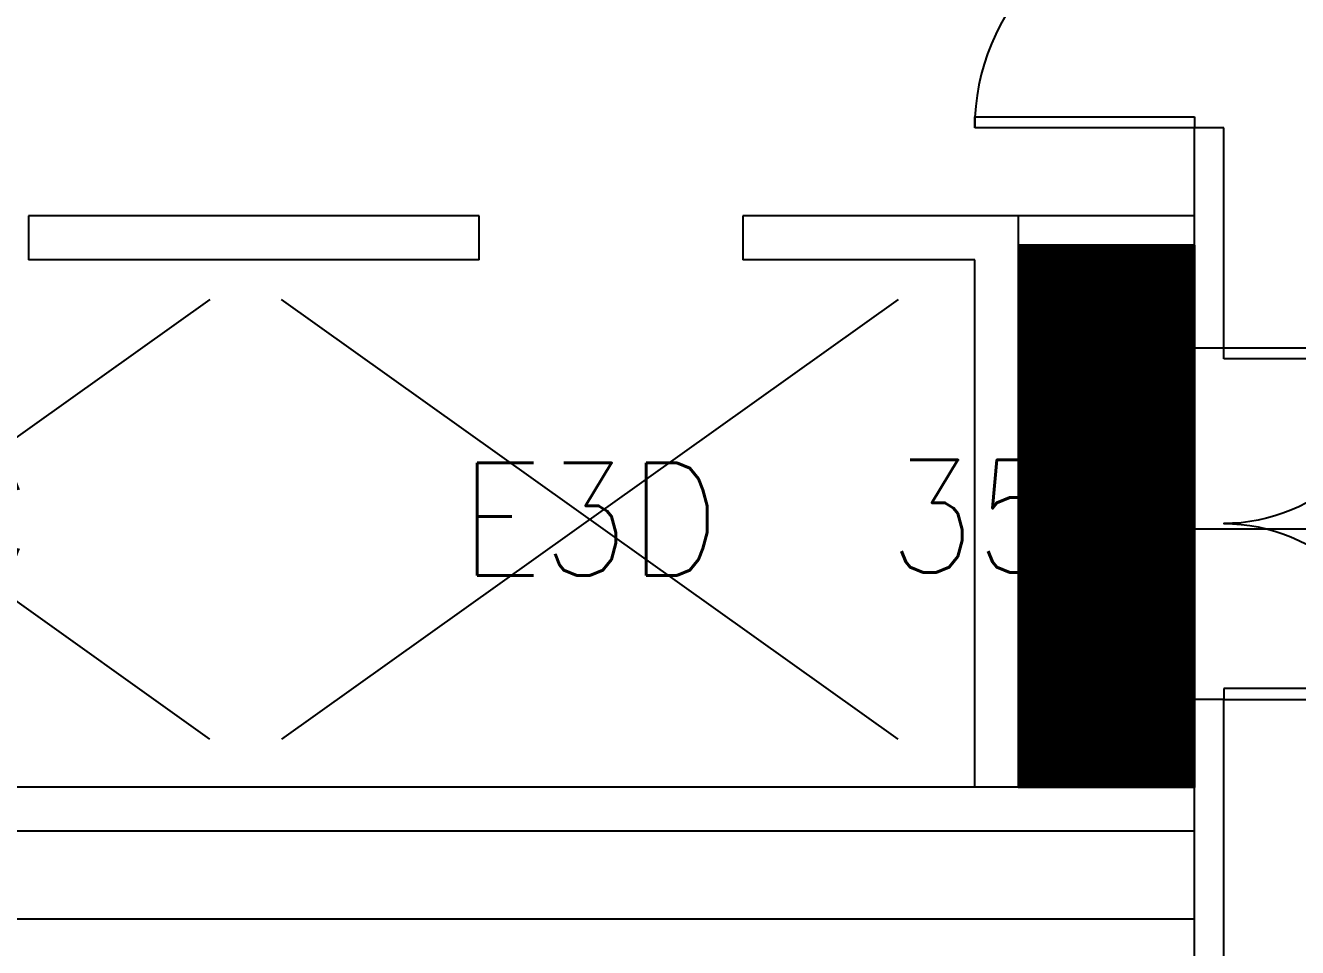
# Model space of a CAD drawing. Header units: inches. Extents: x -460 to 10305, y -938 to 5356.
# Drawn here: x 6116.4 to 6290, y 2577.2 to 2703.1 of the extents above; entities that cross this region are included whole.
import ezdxf
from ezdxf.enums import TextEntityAlignment as Align

# ---------------------------------------------------------------- set-up
doc = ezdxf.new("R2010")
doc.units = ezdxf.units.IN
doc.header["$MEASUREMENT"] = 0
doc.set_wipeout_variables(frame=1)
for name, color, linetype in [('01-0263-03-DWG-BFP-ARCH$0$SP-DOORS', 5, 'Continuous'), ('01-0263-03-DWG-BFP-ARCH$0$SP-ELEVATOR', 112, 'Continuous'), ('01-0263-03-DWG-BFP-ARCH$0$SP-RMNO', 7, 'Continuous'), ('01-0263-03-DWG-BFP-ARCH$0$SP-ROOM', 7, 'Continuous'), ('01-0263-03-DWG-BFP-ARCH$0$SP-WALL', 7, 'Continuous'), ('T-Comm-Path', 40, 'Continuous'), ('T-Comm-TR', 40, 'Continuous')]:
    doc.layers.add(name, color=color, linetype=linetype)
doc.layers.get('01-0263-03-DWG-BFP-ARCH$0$SP-ROOM').off()
doc.styles.add('01-0263-03-DWG-BFP-ARCH$0$ROMANS', font='ROMANS.shx', dxfattribs={"width": 0.9})

# ---------------------------------------------------------------- blocks, each defined once
blk = doc.blocks.new('01-0263-03-DWG-BFP-ARCH$0$DOR01')
at = {"color": 0}
for p, q in [((1, 1), (0, 1)), ((0, 1), (0, 0)), ((1, 0), (1, 1)), ((0, 0), (1, 0))]:
    blk.add_line(p, q, dxfattribs=at)
blk = doc.blocks.new('01-0263-03-DWG-BFP-ARCH$0$DOR00')
at = {"color": 0}
for p, q in [((0, 1), (0, 0)), ((1, 0), (1, 1))]:
    blk.add_line(p, q, dxfattribs=at)
blk = doc.blocks.new('01-0263-03-DWG-BFP-ARCH$0$FMGRM1')
at = {"style": '01-0263-03-DWG-BFP-ARCH$0$ROMANS', "width": 0.9}
for tag, p in [('RMAREA', (0, -0.2836)), ('DATA1', (0, -0.443)), ('DATA2', (0, -0.6024)), ('DATA3', (0, -0.7618)), ('DATA4', (0, -0.9213)), ('DATA5', (0, -1.0807))]:
    blk.add_attdef(tag, text='', height=0.1172, dxfattribs=at).set_placement(p, align=Align.CENTER)
at = {"linetype": 'Continuous'}
blk.add_wipeout([(-0.375, -0.125), (0.375, -0.125), (0.375, 0.125), (-0.375, 0.125)], dxfattribs=at)
at = {"layer": '01-0263-03-DWG-BFP-ARCH$0$SP-RMNO', "style": '01-0263-03-DWG-BFP-ARCH$0$ROMANS', "width": 0.9}
blk.add_attdef('RMNUMB', text='', height=0.16, dxfattribs=at).set_placement((0, 0), align=Align.MIDDLE)
blk = doc.blocks.new('01-0263-03-DWG-BFP-ARCH', base_point=(1295.15, 1353.42))
at = {"layer": '01-0263-03-DWG-BFP-ARCH$0$SP-DOORS', "color": 4}
for points in [[(3535.16, 2123.43, 0.414214), (3505.16, 2093.43, 0.414214)], [(3563.16, 2063.43, -0.414214), (3539.16, 2039.43, -0.414214), (3563.16, 2015.43, -0.414214)]]:
    blk.add_lwpolyline(points, format="xyb", dxfattribs=at)
at = {"layer": '01-0263-03-DWG-BFP-ARCH$0$SP-ELEVATOR'}
for p, q in [((3400.74, 2070.03), (3316.54, 2010.02)), ((3400.74, 2010.02), (3316.54, 2070.03)), ((3494.73, 2070.03), (3410.53, 2010.02)), ((3494.73, 2010.02), (3410.53, 2070.03))]:
    blk.add_line(p, q, dxfattribs=at)
at = {"layer": '01-0263-03-DWG-BFP-ARCH$0$SP-WALL'}
for p, q in [((3535.16, 2063.43), (3535.16, 2093.43)), ((3539.16, 2063.43), (3539.16, 2093.43)), ((3437.51, 2081.43), (3375.97, 2081.43)), ((3535.16, 2081.43), (3473.51, 2081.43)), ((3511.16, 2003.43), (3511.16, 2081.43)), ((3535.16, 2077.43), (3511.16, 2077.43)), ((3437.51, 2075.43), (3375.97, 2075.43)), ((3505.16, 2075.43), (3473.51, 2075.43)), ((3505.16, 2003.43), (3505.16, 2075.43)), ((3535.16, 1831.43), (3535.16, 2015.43)), ((3539.16, 1831.43), (3539.16, 2015.43)), ((3535.16, 2003.43), (3307.16, 2003.43)), ((3535.16, 1997.43), (3307.16, 1997.43)), ((3535.16, 1985.43), (3307.16, 1985.43))]:
    blk.add_line(p, q, dxfattribs=at)
at = {"layer": '01-0263-03-DWG-BFP-ARCH$0$SP-DOORS', "xscale": -30, "yscale": 1.5, "zscale": 30}
blk.add_blockref('01-0263-03-DWG-BFP-ARCH$0$DOR01', (3535.16, 2093.43), dxfattribs=at)
at = {"layer": '01-0263-03-DWG-BFP-ARCH$0$SP-DOORS', "xscale": -24, "zscale": 24, "rotation": 180}
for p, yscale in [((3539.16, 2063.43), 1.5), ((3539.16, 2015.43), -1.5)]:
    blk.add_blockref('01-0263-03-DWG-BFP-ARCH$0$DOR01', p, dxfattribs=dict(at, yscale=yscale))
at = {"layer": '01-0263-03-DWG-BFP-ARCH$0$SP-WALL', "yscale": 4, "rotation": 270}
for p, xscale, zscale in [((3535.16, 2093.43), -30, 30), ((3535.16, 2015.43), -48, 48)]:
    blk.add_blockref('01-0263-03-DWG-BFP-ARCH$0$DOR00', p, dxfattribs=dict(at, xscale=xscale, zscale=zscale))
at = {"layer": '01-0263-03-DWG-BFP-ARCH$0$SP-WALL', "xscale": -36, "yscale": 6, "zscale": 36}
for p in [(3375.97, 2075.43), (3473.51, 2075.43)]:
    blk.add_blockref('01-0263-03-DWG-BFP-ARCH$0$DOR00', p, dxfattribs=at)
at = {"layer": '01-0263-03-DWG-BFP-ARCH$0$SP-ROOM'}
ref = blk.add_blockref('01-0263-03-DWG-BFP-ARCH$0$FMGRM1', (3358.64, 2040.03), dxfattribs=dict(at, xscale=96, yscale=96, zscale=96))
ref.add_attrib('RMNUMB', 'E3C', dxfattribs={"layer": '01-0263-03-DWG-BFP-ARCH$0$SP-RMNO', "height": 15.36, "style": '01-0263-03-DWG-BFP-ARCH$0$ROMANS', "width": 0.9}).set_placement((3358.64, 2040.03), align=Align.MIDDLE)
ref = blk.add_blockref('01-0263-03-DWG-BFP-ARCH$0$FMGRM1', (3511.16, 2040.43), dxfattribs=dict(at, xscale=96, yscale=96, zscale=96))
ref.add_attrib('RMNUMB', '353', dxfattribs={"layer": '01-0263-03-DWG-BFP-ARCH$0$SP-RMNO', "height": 15.36, "style": '01-0263-03-DWG-BFP-ARCH$0$ROMANS', "width": 0.9}).set_placement((3511.16, 2040.43), align=Align.MIDDLE)
ref = blk.add_blockref('01-0263-03-DWG-BFP-ARCH$0$FMGRM1', (3452.63, 2040.03), dxfattribs=dict(at, xscale=96, yscale=96, zscale=96))
ref.add_attrib('RMNUMB', 'E3D', dxfattribs={"layer": '01-0263-03-DWG-BFP-ARCH$0$SP-RMNO', "height": 15.36, "style": '01-0263-03-DWG-BFP-ARCH$0$ROMANS', "width": 0.9}).set_placement((3452.63, 2040.03), align=Align.MIDDLE)

msp = doc.modelspace()

# ---------------------------------------------------------------- block references
msp.add_blockref('01-0263-03-DWG-BFP-ARCH', (4035.95, 1949.11))

# ---------------------------------------------------------------- next in the draw order: hatches: boundary and pattern name
at = {"layer": 'T-Comm-TR'}
h = msp.add_hatch(dxfattribs=at)
h.set_pattern_fill('ANSI31', color=256)
h.set_pattern_definition([(45, (-2256.83021, -5915.10269), (-0.0883883476, 0.0883883476), [])])
h.paths.add_polyline_path([(6275.95, 2673.11), (6251.95, 2673.11), (6251.95, 2599.11), (6275.95, 2599.11)])
h.paths.add_polyline_path([(6230.34, 2624.59), (6273.57, 2624.59), (6273.57, 2647.63), (6230.34, 2647.63)], flags=9)

# ---------------------------------------------------------------- next in the draw order: linework, layer by layer
at = {"layer": 'T-Comm-Path'}
for points in [[(6275.95, 2634.39), (6320.68, 2634.39), (6320.68, 3051.03), (5964.75, 3051.03), (5964.75, 3032.92), (5955.95, 3032.92)], [(6275.95, 2634.39), (6320.68, 2634.39), (6320.68, 3051.03), (6151.82, 3051.03), (6151.82, 3012.75)], [(6275.95, 2634.39), (6320.68, 2634.39), (6320.68, 3051.03), (6358.7, 3051.03), (6358.7, 3030.5), (6367.95, 3030.5)], [(6275.95, 2634.39), (6320.68, 2634.39), (6320.68, 2136.39), (5965.42, 2136.39), (5965.42, 2151.47), (5955.95, 2151.47)], [(6275.95, 2634.39), (6320.68, 2634.39), (6320.68, 2136.39), (6000.55, 2136.39), (6000.55, 2555.61), (6008.66, 2555.61)], [(6275.95, 2634.39), (6320.68, 2634.39), (6320.68, 2136.39), (6175.57, 2136.39), (6175.57, 2143.59)], [(6275.95, 2634.39), (6320.68, 2634.39), (6320.68, 2577.37), (6292.13, 2577.37)], [(6275.95, 2634.39), (6320.68, 2634.39), (6320.68, 2136.39), (6359.41, 2136.39), (6359.41, 2153.72), (6367.95, 2153.72)]]:
    msp.add_lwpolyline(points, dxfattribs=at)
at = {"layer": 'T-Comm-TR'}
msp.add_lwpolyline([(6251.95, 2673.11), (6275.95, 2673.11), (6275.95, 2599.11), (6251.95, 2599.11)], close=True, dxfattribs=at)

doc.saveas('drawing.dxf')
